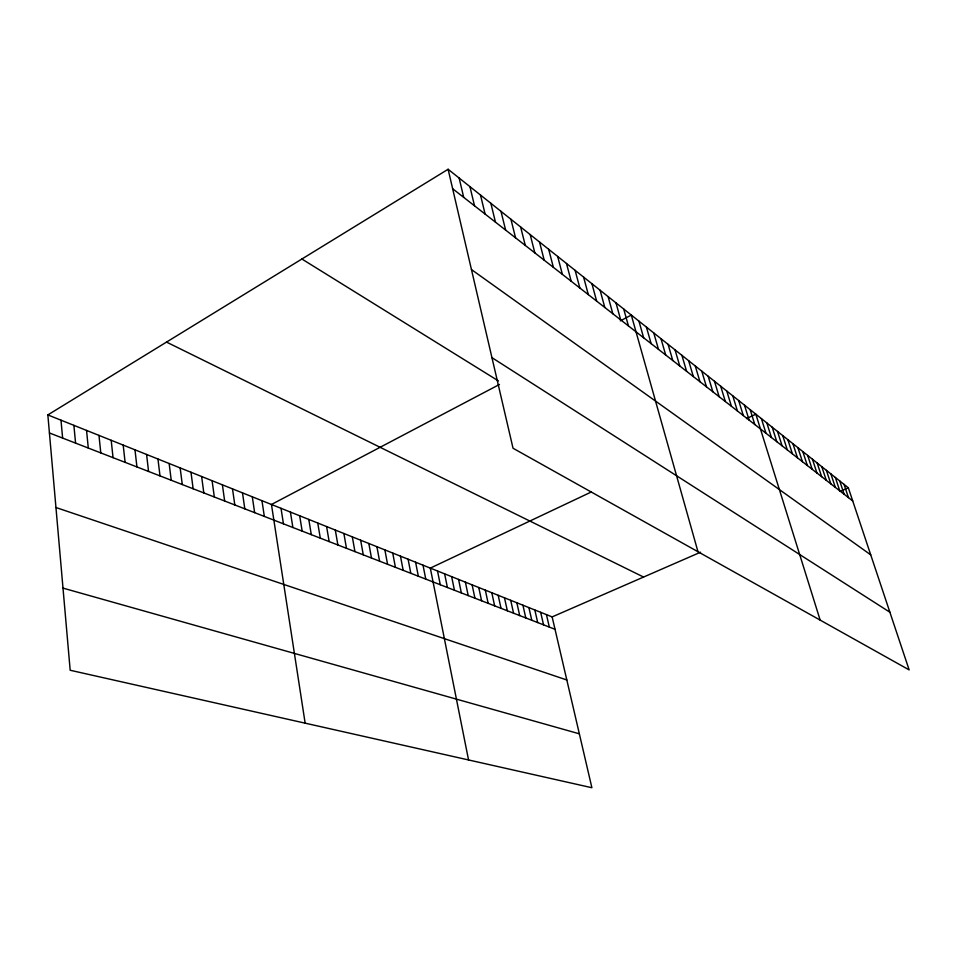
<?xml version="1.0" encoding="UTF-8"?>
<svg xmlns="http://www.w3.org/2000/svg" width="957" height="957" viewBox="0 0 957 957"><rect width="100%" height="100%" fill="white"/><g stroke="black" fill="none" stroke-linecap="round" stroke-linejoin="round"><path stroke-width="1.44" d="M47.85 414.919L552.141 616.906L591.893 787.731L70.184 670.259L47.85 414.919L448.115 169.269L848.333 487.795L909.15 669.9L513.036 448.247L448.115 169.269M499.47 384.463L271.453 504.483L305.151 723.169M620.303 320.87L631.309 315.08L697.976 551.734M591.378 491.946L430.315 568.111L468.547 759.954M746.532 418.58L755.839 414.19L820.161 620.112M552.141 616.906L700.548 552.213M840.27 491.312L848.333 487.795M62.995 588.112L579.344 733.816M55.949 507.521L566.819 679.984M49.429 432.959L555.024 629.299M166.518 342.092L643.571 577.047M301.886 259.012L498.418 380.91M491.958 357.655L889.89 612.229M471.454 269.563L870.714 554.821M452.649 188.744L852.723 500.942M844.062 484.398L848.464 497.628M839.732 480.952L844.146 494.255M835.341 477.459L839.768 490.833M830.891 473.918L835.329 487.376M826.381 470.33L830.832 483.859M821.8 466.681L826.274 480.306M817.158 462.985L821.644 476.694M812.457 459.24L816.943 473.021M807.672 455.436L812.182 469.301M802.827 451.584L807.349 465.533M797.911 447.673L802.444 461.705M792.922 443.701L797.468 457.817M787.862 439.67L792.408 453.881M782.73 435.579L787.288 449.874M777.515 431.428L782.084 445.818M772.215 427.217L776.797 441.691M766.844 422.946L771.426 437.505M761.377 418.592L765.983 433.258M750.204 409.704L754.822 424.549M744.486 405.146L749.116 420.099M738.672 400.528L743.314 415.565M732.775 395.827L737.416 410.972M726.77 391.054L731.435 406.294M720.681 386.197L725.346 401.545M714.484 381.269L719.15 396.712M708.18 376.257L712.857 391.796M701.78 371.16L706.457 386.807M695.261 365.981L699.962 381.735M688.645 360.705L693.335 376.568M681.91 355.346L686.612 371.316M675.056 349.891L679.757 365.969M668.082 344.341L672.795 360.538M660.988 338.694L665.701 354.999M653.763 332.94L658.488 349.365M646.418 327.091L651.131 343.635M638.929 321.145L643.654 337.797M623.713 309.027L628.438 325.93M615.985 302.879L620.71 319.889M608.114 296.61L612.839 313.752M600.099 290.234L604.812 307.484M591.928 283.727L596.642 301.108M583.603 277.111L588.316 294.612M575.121 270.353L579.834 287.997M566.472 263.474L571.185 281.238M557.668 256.464L562.369 274.36M548.684 249.31L553.373 267.35M539.521 242.025L544.198 260.184M530.178 234.585L534.843 252.887M520.644 227L525.297 245.435M510.918 219.261L515.56 237.838M500.99 211.353L505.619 230.075M490.857 203.291L495.463 222.156M480.51 195.049L485.103 214.069M469.935 186.639L474.516 205.803M459.145 178.05L463.702 197.369M546.435 614.621L549.318 627.086M540.669 612.313L543.552 624.837M534.831 609.968L537.702 622.576M528.91 607.599L531.781 620.28M522.917 605.207L525.788 617.947M516.852 602.778L519.711 615.59M510.715 600.314L513.562 613.198M504.483 597.814L507.342 610.781M498.178 595.29L501.025 608.329M491.802 592.73L494.637 605.853M485.331 590.146L488.154 603.329M478.763 587.514L481.586 600.781M472.124 584.859L474.935 598.197M465.389 582.155L468.2 595.577M458.57 579.428L461.358 592.933M451.644 576.652L454.431 590.242M444.634 573.841L447.409 587.514M437.528 570.994L440.292 584.751M423.018 565.18L425.757 579.105M415.601 562.214L418.329 576.222M408.089 559.211L410.804 573.291M400.457 556.149L403.172 570.324M392.729 553.05L395.42 567.322M384.881 549.916L387.561 564.271M376.914 546.722L379.582 561.173M368.84 543.492L371.483 558.027M360.645 540.203L363.277 554.833M352.32 536.865L354.939 551.603M343.886 533.492L346.47 548.313M335.309 530.058L337.881 544.976M326.6 526.565L329.16 541.59M317.76 523.024L320.296 538.145M308.788 519.436L311.3 534.652M299.673 515.787L302.161 531.099M290.414 512.079L292.878 527.498M281.011 508.311L283.451 523.838M261.955 500.667L264.335 516.421M252.301 496.803L254.646 512.653M242.492 492.879L244.813 508.837M232.515 488.883L234.812 504.949M222.395 484.828L224.656 501.001M212.095 480.701L214.32 496.994M201.628 476.514L203.817 492.915M190.981 472.244L193.135 488.764M180.155 467.913L182.285 484.553M169.15 463.499L171.231 480.258M157.965 459.013L159.998 475.904M146.577 454.455L148.562 471.454M134.985 449.814L136.935 466.944M123.19 445.089L125.104 462.351M111.191 440.292L113.046 457.661M98.978 435.399L100.784 452.9M86.549 430.411L88.295 448.055M73.88 425.339L75.579 443.115M60.985 420.171L62.624 438.091"/></g></svg>
